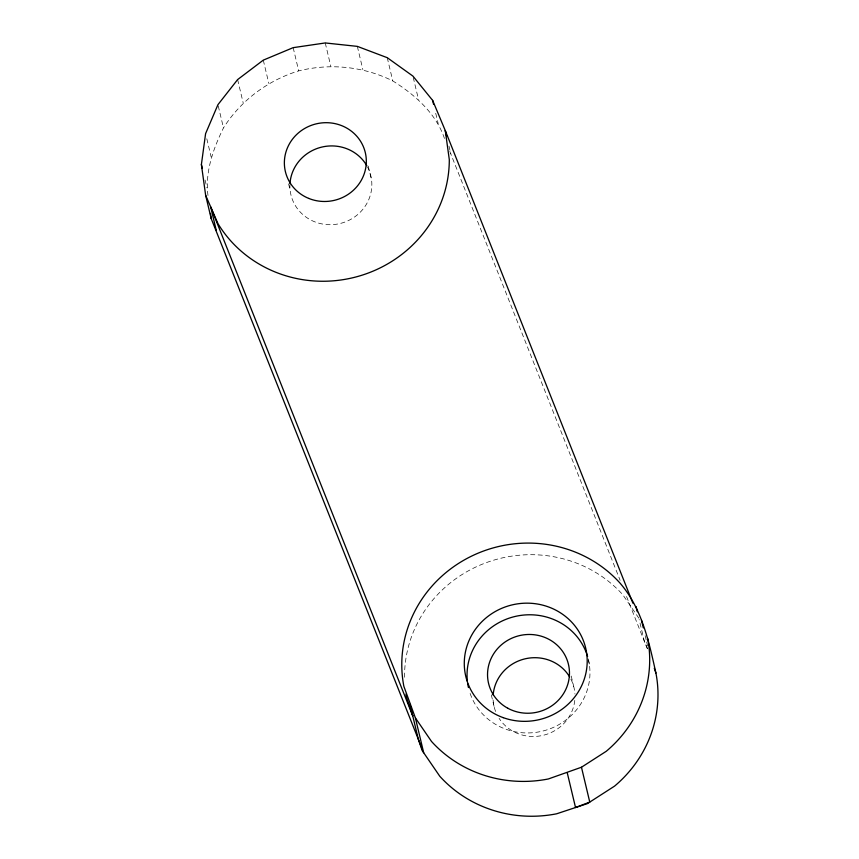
<?xml version="1.0" encoding="UTF-8"?>
<svg xmlns="http://www.w3.org/2000/svg" width="859" height="859" viewBox="0 0 859 859"><rect width="100%" height="100%" fill="white"/><g stroke="black" fill="none" stroke-linecap="round" stroke-linejoin="round"><path stroke-width="0.64" stroke-dasharray="4.29 3.22" d="M207.985 195.476C204.893 171.972 213.257 148.714 223.48 127.884C240.885 100.417 267.686 80.435 298.696 70.878C330.275 63.072 363.604 66.401 392.767 80.907C415.08 94.877 436.393 113.571 444.747 139.319M638.849 618.179L622.754 594.675A124.233 118.875 -13.4 0 0 485.088 563.096A124.233 118.875 -13.4 0 0 404.557 677.257M449.805 151.399L620.123 580.308M626.555 596.522L647.321 648.813M647.622 648.685L644.379 641.415L639.16 619.479M645.163 635.628L646.387 640.793M646.698 642.081L647.622 645.957M588.372 660.088L589.295 663.964M448.978 146.073L450.814 153.815M571.224 676.044L573.683 686.362M435.717 113.291L438.176 123.61M413.233 77.396L418.451 99.333M387.237 57.682L392.767 80.907M357.333 46.375L362.863 69.6M368.232 166.098L371.614 180.293M491.316 694.91L494.397 707.816M325.25 42.95L330.779 66.175M293.166 47.653L298.696 70.878M263.284 60.141L268.813 83.377M288.603 183.89L290.138 190.344M237.621 79.586L243.161 102.822M218.25 105.947L223.48 127.884M206.815 138.804L211.121 156.864M205.076 180.046L206.922 187.788M367.448 166.85A41.071 39.299 -13.4 0 1 339.917 223.555A41.071 39.299 -13.4 0 1 289.913 185.2M574.789 700.396A41.071 39.299 -13.4 0 1 543.103 735.325A41.071 39.299 -13.4 0 1 499.111 718.349M495.6 711.467A41.071 39.299 -13.4 0 1 493.066 697.637M570.891 679.168A41.071 39.299 -13.4 0 1 574.939 693.975M588.275 658.939A61.601 58.949 -13.4 0 1 544.144 730.698A61.601 58.949 -13.4 0 1 469.422 691.28"/><path stroke-width="1.29" d="M410.001 704.348L418.301 739.191L422.166 750.53L439.797 776.278A124.233 118.875 -13.4 0 0 556.643 813.795L587.416 803.594L614.55 786.135A124.233 118.875 -13.4 0 0 655.911 673.026C648.867 641.415 641.834 608.247 619.983 583.057A124.233 118.875 -13.4 0 0 472.364 555.741A124.233 118.875 -13.4 0 0 403.859 686.309L415.391 717.92L423.691 752.763L211.174 218.54L205.645 195.304L201.393 164.552L205.591 133.639L217.95 104.658L237.621 79.586L263.284 60.141L293.166 47.653L325.25 42.95L357.333 46.375L387.237 57.682L412.921 76.097L432.635 100.385L445.284 130.589L632.911 603.222M415.391 717.92L431.497 741.435A124.233 118.875 -13.4 0 0 548.343 778.963L581.468 767.237L606.25 751.292A124.233 118.875 -13.4 0 0 647.611 638.194M205.645 195.304L218.046 223.791A124.233 118.875 -13.4 0 0 357.516 276.534A124.233 118.875 -13.4 0 0 449.3 159.624L445.284 130.589L446.519 135.754M654.279 668.216L655.911 673.026M641.469 620.144L643.316 627.886M636.079 606.572L637.314 611.737M432.635 100.385L433.559 104.25M581.468 767.237L589.768 802.081L575.53 807.535L567.23 772.692M201.393 164.552L202.316 168.428M216.2 230.072L210.659 206.836L412.771 715.966L406.629 697.916A124.233 118.875 -13.4 0 1 405.963 694.115M210.466 213.408L211.174 218.54M289.966 183.901A41.071 39.299 -13.4 0 1 321.835 147.072A41.071 39.299 -13.4 0 1 366.825 165.723M493.163 695.071A41.071 39.299 -13.4 0 1 524.967 658.853A41.071 39.299 -13.4 0 1 569.646 676.924M468.434 687.533A61.601 58.949 -13.4 0 1 467.715 683.764M467.382 681.23A61.601 58.949 -13.4 0 1 516.764 616.096A61.601 58.949 -13.4 0 1 587.588 656.448M308.8 198.44A41.071 39.299 -13.4 0 0 366.084 157.057A41.071 39.299 -13.4 0 0 301.144 130.761A41.071 39.299 -13.4 0 0 308.8 198.44M507.809 708.245A41.071 39.299 -13.4 0 0 569.474 673.316A41.071 39.299 -13.4 0 0 508.227 640.019A41.071 39.299 -13.4 0 0 507.809 708.245M503.213 717.652A61.601 58.949 -13.4 0 0 586.525 652.346A61.601 58.949 -13.4 0 0 487.472 616.751A61.601 58.949 -13.4 0 0 503.213 717.652"/></g></svg>
